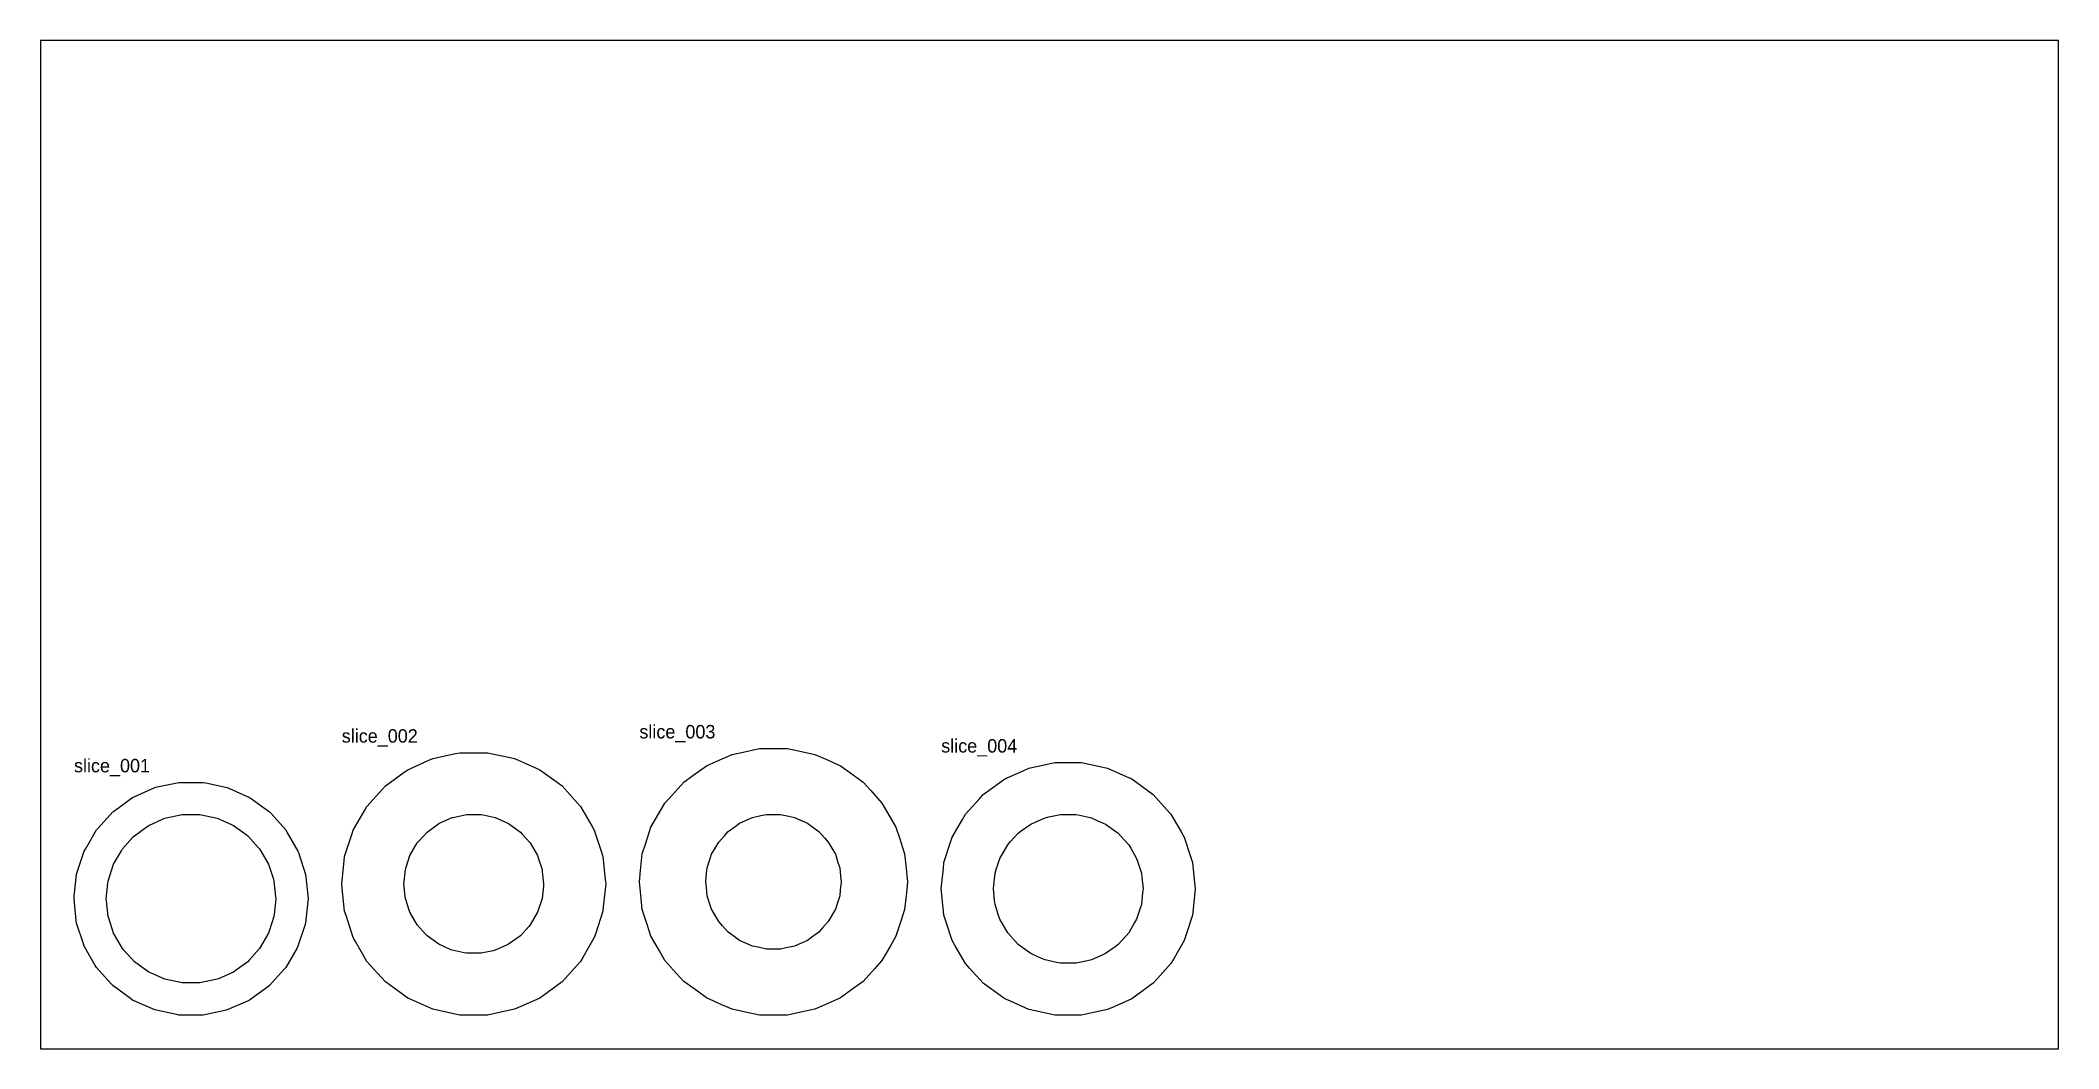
# Model space of a CAD drawing. Header units: metres. Extents: x 0 to 600, y 0 to 300.
import ezdxf

# ---------------------------------------------------------------- set-up
doc = ezdxf.new("R2010")
doc.units = ezdxf.units.M

msp = doc.modelspace()

# ---------------------------------------------------------------- linework, layer by layer
at = {"layer": 'sheet_boundary'}
for p, q in [((600, 300), (0, 300)), ((0, 300), (0, 0)), ((600, 0), (600, 300)), ((0, 0), (600, 0))]:
    msp.add_line(p, q, dxfattribs=at)
at = {"layer": 'slice_001'}
for p, q in [((34.759295, 77.854873), (41.161002, 79.215596)), ((41.161002, 79.215596), (48.435854, 79.215596)), ((48.435854, 79.215596), (49.150027, 79.063794)), ((49.150027, 79.063794), (55.551734, 77.703071)), ((22.104421, 70.897228), (27.399214, 74.74412)), ((27.399214, 74.74412), (28.066219, 75.04109)), ((28.066219, 75.04109), (34.045123, 77.703071)), ((34.045123, 77.703071), (34.759295, 77.854873)), ((55.551734, 77.703071), (56.218739, 77.406101)), ((56.218739, 77.406101), (62.197642, 74.74412)), ((62.197642, 74.74412), (62.788328, 74.314961)), ((62.788328, 74.314961), (68.083121, 70.46807)), ((17.134459, 65.604391), (21.513735, 70.46807)), ((21.513735, 70.46807), (22.104421, 70.897228)), ((27.935285, 63.336216), (31.71728, 66.083996)), ((31.71728, 66.083996), (32.197642, 66.432999)), ((32.197642, 66.432999), (36.468288, 68.334413)), ((36.468288, 68.334413), (37.010714, 68.575917)), ((37.010714, 68.575917), (42.164147, 69.671312)), ((42.164147, 69.671312), (47.43271, 69.671312)), ((47.43271, 69.671312), (52.586142, 68.575917)), ((52.586142, 68.575917), (56.856788, 66.674503)), ((56.856788, 66.674503), (57.399214, 66.432999)), ((57.399214, 66.432999), (61.18121, 63.685219)), ((68.083121, 70.46807), (68.571672, 69.925479)), ((68.571672, 69.925479), (72.950949, 65.0618)), ((13.373547, 59.393903), (16.645908, 65.0618)), ((16.645908, 65.0618), (17.134459, 65.604391)), ((24.409928, 59.420911), (27.537982, 62.894966)), ((27.537982, 62.894966), (27.935285, 63.336216)), ((61.18121, 63.685219), (61.661572, 63.336216)), ((61.661572, 63.336216), (64.789626, 59.86216)), ((72.950949, 65.0618), (73.316013, 64.429491)), ((73.316013, 64.429491), (76.588374, 58.761594)), ((10.986053, 52.537191), (13.008483, 58.761594)), ((13.008483, 58.761594), (13.373547, 59.393903)), ((20.147572, 49.847499), (21.592165, 54.293501)), ((21.592165, 54.293501), (21.775647, 54.858201)), ((21.775647, 54.858201), (24.113048, 58.906699)), ((24.113048, 58.906699), (24.409928, 59.420911)), ((64.789626, 59.86216), (65.186929, 59.420911)), ((65.186929, 59.420911), (67.52433, 55.372412)), ((67.52433, 55.372412), (67.82121, 54.858201)), ((67.82121, 54.858201), (69.265803, 50.412198)), ((76.588374, 58.761594), (76.813996, 58.067201)), ((76.813996, 58.067201), (78.836426, 51.842798)), ((10.076319, 45.333926), (10.760431, 51.842798)), ((10.760431, 51.842798), (10.986053, 52.537191)), ((19.596856, 44.607798), (20.085507, 49.256992)), ((20.085507, 49.256992), (20.147572, 49.847499)), ((69.265803, 50.412198), (69.449285, 49.847499)), ((69.449285, 49.847499), (69.937935, 45.198305)), ((78.836426, 51.842798), (78.912745, 51.11667)), ((78.912745, 51.11667), (79.596857, 44.607798)), ((10, 44.607798), (10.076319, 45.333926)), ((10.684111, 38.098926), (10, 44.607798)), ((19.658921, 44.017291), (19.596856, 44.607798)), ((20.147572, 39.368097), (19.658921, 44.017291)), ((70, 44.607798), (69.51135, 39.958604)), ((69.937935, 45.198305), (70, 44.607798)), ((79.520537, 43.88167), (78.836426, 37.372798)), ((79.596857, 44.607798), (79.520537, 43.88167)), ((10.760431, 37.372798), (10.684111, 38.098926)), ((12.782861, 31.148395), (10.760431, 37.372798)), ((20.331053, 38.803397), (20.147572, 39.368097)), ((21.775647, 34.357395), (20.331053, 38.803397)), ((69.449285, 39.368097), (68.004692, 34.922094)), ((69.51135, 39.958604), (69.449285, 39.368097)), ((78.610804, 36.678405), (76.588374, 30.454002)), ((78.836426, 37.372798), (78.610804, 36.678405)), ((13.008483, 30.454002), (12.782861, 31.148395)), ((16.280844, 24.786105), (13.008483, 30.454002)), ((22.072527, 33.843184), (21.775647, 34.357395)), ((24.409928, 29.794685), (22.072527, 33.843184)), ((65.483809, 30.308896), (65.186929, 29.794685)), ((67.82121, 34.357395), (65.483809, 30.308896)), ((68.004692, 34.922094), (67.82121, 34.357395)), ((76.588374, 30.454002), (76.22331, 29.821693)), ((16.645908, 24.153796), (16.280844, 24.786105)), ((21.025184, 19.290117), (16.645908, 24.153796)), ((24.80723, 29.353436), (24.409928, 29.794685)), ((27.935285, 25.87938), (24.80723, 29.353436)), ((28.415646, 25.530377), (27.935285, 25.87938)), ((32.197642, 22.782597), (28.415646, 25.530377)), ((61.661572, 25.87938), (57.879576, 23.1316)), ((62.058875, 26.320629), (61.661572, 25.87938)), ((65.186929, 29.794685), (62.058875, 26.320629)), ((72.950949, 24.153796), (72.462398, 23.611205)), ((76.22331, 29.821693), (72.950949, 24.153796)), ((21.513735, 18.747526), (21.025184, 19.290117)), ((26.808528, 14.900634), (21.513735, 18.747526)), ((32.740069, 22.541093), (32.197642, 22.782597)), ((37.010714, 20.639679), (32.740069, 22.541093)), ((42.164147, 19.544284), (37.010714, 20.639679)), ((47.43271, 19.544284), (42.164147, 19.544284)), ((52.586142, 20.639679), (47.43271, 19.544284)), ((53.128569, 20.881183), (52.586142, 20.639679)), ((57.399214, 22.782597), (53.128569, 20.881183)), ((57.879576, 23.1316), (57.399214, 22.782597)), ((67.492436, 18.318368), (62.197642, 14.471476)), ((68.083121, 18.747526), (67.492436, 18.318368)), ((72.462398, 23.611205), (68.083121, 18.747526)), ((27.399214, 14.471476), (26.808528, 14.900634)), ((33.378118, 11.809495), (27.399214, 14.471476)), ((61.530637, 14.174506), (55.551734, 11.512525)), ((62.197642, 14.471476), (61.530637, 14.174506)), ((34.045123, 11.512525), (33.378118, 11.809495)), ((40.446829, 10.151802), (34.045123, 11.512525)), ((41.161002, 10), (40.446829, 10.151802)), ((48.435854, 10), (41.161002, 10)), ((54.837561, 11.360723), (48.435854, 10)), ((55.551734, 11.512525), (54.837561, 11.360723))]:
    msp.add_line(p, q, dxfattribs=at)
at = {"layer": 'slice_002'}
for p, q in [((109.216144, 83.005223), (115.49731, 85.801775)), ((115.49731, 85.801775), (116.710045, 86.34172)), ((116.710045, 86.34172), (123.435389, 87.771236)), ((123.435389, 87.771236), (124.733883, 88.04724)), ((124.733883, 88.04724), (132.936979, 88.04724)), ((132.936979, 88.04724), (139.662322, 86.617723)), ((139.662322, 86.617723), (140.960816, 86.34172)), ((140.960816, 86.34172), (147.241983, 83.545167)), ((101.691426, 77.197036), (102.5797, 78.183563)), ((102.5797, 78.183563), (108.142171, 82.224936)), ((108.142171, 82.224936), (109.216144, 83.005223)), ((147.241983, 83.545167), (148.454718, 83.005223)), ((148.454718, 83.005223), (154.017189, 78.96385)), ((154.017189, 78.96385), (155.091162, 78.183563)), ((155.091162, 78.183563), (159.69183, 73.074002)), ((96.427007, 70.937822), (97.090759, 72.087474)), ((97.090759, 72.087474), (101.691426, 77.197036)), ((159.69183, 73.074002), (160.580103, 72.087474)), ((160.580103, 72.087474), (164.017901, 66.133038)), ((92.98921, 64.983386), (96.427007, 70.937822)), ((114.943324, 64.452367), (118.454717, 67.003544)), ((118.454717, 67.003544), (119.071077, 67.277965)), ((119.071077, 67.277965), (122.419797, 68.768911)), ((122.419797, 68.768911), (123.079743, 68.909187)), ((123.079743, 68.909187), (126.665271, 69.671314)), ((126.665271, 69.671314), (131.005591, 69.671314)), ((131.005591, 69.671314), (131.665537, 69.531038)), ((131.665537, 69.531038), (135.251065, 68.768911)), ((135.251065, 68.768911), (135.867425, 68.49449)), ((135.867425, 68.49449), (139.216145, 67.003544)), ((139.216145, 67.003544), (142.727537, 64.452367)), ((164.017901, 66.133038), (164.681652, 64.983386)), ((90.454315, 57.181778), (92.578988, 63.720855)), ((92.578988, 63.720855), (92.98921, 64.983386)), ((109.868924, 57.468053), (112.039083, 61.226881)), ((112.039083, 61.226881), (112.490539, 61.728273)), ((112.490539, 61.728273), (114.943324, 64.452367)), ((142.727537, 64.452367), (143.178993, 63.950974)), ((143.178993, 63.950974), (145.631778, 61.226881)), ((145.631778, 61.226881), (147.801938, 57.468053)), ((164.681652, 64.983386), (166.806325, 58.444309)), ((89.596857, 49.02362), (90.315553, 55.861547)), ((90.315553, 55.861547), (90.454315, 57.181778)), ((108.736181, 53.981832), (109.868924, 57.468053)), ((147.801938, 57.468053), (148.010429, 56.826385)), ((148.010429, 56.826385), (149.143171, 53.340164)), ((166.806325, 58.444309), (167.216547, 57.181778)), ((167.216547, 57.181778), (167.935243, 50.343852)), ((89.735618, 47.703389), (89.596857, 49.02362)), ((108.074004, 49.02362), (108.144528, 49.694614)), ((108.457166, 45.378071), (108.074004, 49.02362)), ((108.144528, 49.694614), (108.527691, 53.340164)), ((108.527691, 53.340164), (108.736181, 53.981832)), ((149.143171, 53.340164), (149.213696, 52.66917)), ((149.526334, 48.352626), (149.143171, 44.707077)), ((149.213696, 52.66917), (149.596858, 49.02362)), ((149.596858, 49.02362), (149.526334, 48.352626)), ((168.074005, 49.02362), (167.355309, 42.185693)), ((167.935243, 50.343852), (168.074005, 49.02362)), ((90.454315, 40.865462), (89.735618, 47.703389)), ((108.527691, 44.707077), (108.457166, 45.378071)), ((109.660433, 41.220856), (108.527691, 44.707077)), ((148.93468, 44.065408), (147.801938, 40.579187)), ((149.143171, 44.707077), (148.93468, 44.065408)), ((167.355309, 42.185693), (167.216547, 40.865462)), ((90.864536, 39.602931), (90.454315, 40.865462)), ((92.98921, 33.063854), (90.864536, 39.602931)), ((109.868924, 40.579187), (109.660433, 41.220856)), ((112.039083, 36.82036), (109.868924, 40.579187)), ((114.491869, 34.096266), (112.039083, 36.82036)), ((145.180323, 36.318967), (142.727537, 33.594873)), ((145.631778, 36.82036), (145.180323, 36.318967)), ((147.801938, 40.579187), (145.631778, 36.82036)), ((167.216547, 40.865462), (165.091873, 34.326385)), ((93.652961, 31.914202), (92.98921, 33.063854)), ((97.090759, 25.959766), (93.652961, 31.914202)), ((114.943324, 33.594873), (114.491869, 34.096266)), ((118.454717, 31.043696), (114.943324, 33.594873)), ((121.803437, 29.55275), (118.454717, 31.043696)), ((138.599784, 30.769275), (135.251065, 29.278329)), ((139.216145, 31.043696), (138.599784, 30.769275)), ((142.727537, 33.594873), (139.216145, 31.043696)), ((164.681652, 33.063854), (161.243855, 27.109418)), ((165.091873, 34.326385), (164.681652, 33.063854)), ((97.979032, 24.973238), (97.090759, 25.959766)), ((102.5797, 19.863677), (97.979032, 24.973238)), ((122.419797, 29.278329), (121.803437, 29.55275)), ((126.005324, 28.516202), (122.419797, 29.278329)), ((126.665271, 28.375926), (126.005324, 28.516202)), ((131.005591, 28.375926), (126.665271, 28.375926)), ((134.591118, 29.138053), (131.005591, 28.375926)), ((135.251065, 29.278329), (134.591118, 29.138053)), ((160.580103, 25.959766), (155.979435, 20.850204)), ((161.243855, 27.109418), (160.580103, 25.959766)), ((103.653673, 19.08339), (102.5797, 19.863677)), ((109.216144, 15.042018), (103.653673, 19.08339)), ((155.091162, 19.863677), (149.528691, 15.822304)), ((155.979435, 20.850204), (155.091162, 19.863677)), ((110.428879, 14.502073), (109.216144, 15.042018)), ((116.710045, 11.705521), (110.428879, 14.502073)), ((142.173551, 12.245465), (140.960816, 11.705521)), ((148.454718, 15.042018), (142.173551, 12.245465)), ((149.528691, 15.822304), (148.454718, 15.042018)), ((118.00854, 11.429517), (116.710045, 11.705521)), ((124.733883, 10), (118.00854, 11.429517)), ((132.936979, 10), (124.733883, 10)), ((134.235473, 10.276004), (132.936979, 10)), ((140.960816, 11.705521), (134.235473, 10.276004))]:
    msp.add_line(p, q, dxfattribs=at)
at = {"layer": 'slice_003'}
for p, q in [((193.963168, 81.238483), (198.008315, 84.177453)), ((198.008315, 84.177453), (201.054747, 85.53381)), ((201.054747, 85.53381), (205.622544, 87.567525)), ((205.622544, 87.567525), (208.884407, 88.260856)), ((208.884407, 88.260856), (213.775219, 89.300431)), ((213.775219, 89.300431), (222.11003, 89.300431)), ((222.11003, 89.300431), (225.371893, 88.6071)), ((225.371893, 88.6071), (230.262705, 87.567525)), ((230.262705, 87.567525), (233.309138, 86.211167)), ((233.309138, 86.211167), (237.876934, 84.177453)), ((237.876934, 84.177453), (240.574792, 82.217344)), ((187.919606, 75.562594), (191.265311, 79.278374)), ((191.265311, 79.278374), (193.963168, 81.238483)), ((240.574792, 82.217344), (244.619938, 79.278374)), ((244.619938, 79.278374), (246.851312, 76.800183)), ((183.188196, 68.754209), (185.688233, 73.084402)), ((185.688233, 73.084402), (187.919606, 75.562594)), ((246.851312, 76.800183), (250.197016, 73.084402)), ((250.197016, 73.084402), (251.864383, 70.196437)), ((181.520829, 65.866244), (183.188196, 68.754209)), ((204.472101, 64.610747), (206.528005, 66.104449)), ((206.528005, 66.104449), (207.876934, 67.084503)), ((207.876934, 67.084503), (211.721686, 68.796295)), ((211.721686, 68.796295), (214.20739, 69.324649)), ((214.20739, 69.324649), (215.838322, 69.671314)), ((215.838322, 69.671314), (220.046927, 69.671314)), ((220.046927, 69.671314), (222.532631, 69.142961)), ((222.532631, 69.142961), (224.163563, 68.796295)), ((224.163563, 68.796295), (228.008315, 67.084503)), ((228.008315, 67.084503), (230.064218, 65.590801)), ((251.864383, 70.196437), (254.36442, 65.866244)), ((178.94523, 57.939368), (179.97572, 61.11089)), ((179.97572, 61.11089), (181.520829, 65.866244)), ((199.551693, 57.838386), (201.655995, 61.483144)), ((201.655995, 61.483144), (203.356415, 63.371651)), ((203.356415, 63.371651), (204.472101, 64.610747)), ((230.064218, 65.590801), (231.413147, 64.610747)), ((231.413147, 64.610747), (233.113567, 62.72224)), ((233.113567, 62.72224), (234.229253, 61.483144)), ((234.229253, 61.483144), (236.333555, 57.838386)), ((254.36442, 65.866244), (255.39491, 62.694722)), ((255.39491, 62.694722), (256.940019, 57.939368)), ((178.42258, 52.966683), (178.94523, 57.939368)), ((198.251163, 53.835765), (199.036448, 56.252625)), ((199.036448, 56.252625), (199.551693, 57.838386)), ((236.333555, 57.838386), (237.118841, 55.421526)), ((237.118841, 55.421526), (237.634086, 53.835765)), ((256.940019, 57.939368), (257.288594, 54.6229)), ((257.288594, 54.6229), (257.811243, 49.650215)), ((178.074005, 49.650215), (178.42258, 52.966683)), ((178.596655, 44.677531), (178.074005, 49.650215)), ((197.811243, 49.650215), (198.076875, 52.177531)), ((197.985531, 47.991982), (197.811243, 49.650215)), ((198.076875, 52.177531), (198.251163, 53.835765)), ((237.634086, 53.835765), (237.899718, 51.308449)), ((238.074005, 49.650215), (237.808373, 47.1229)), ((237.899718, 51.308449), (238.074005, 49.650215)), ((257.811243, 49.650215), (257.462669, 46.333748)), ((178.94523, 41.361063), (178.596655, 44.677531)), ((198.251163, 45.464666), (197.985531, 47.991982)), ((198.766408, 43.878905), (198.251163, 45.464666)), ((199.551693, 41.462045), (198.766408, 43.878905)), ((236.8488, 43.047806), (236.333555, 41.462045)), ((237.634086, 45.464666), (236.8488, 43.047806)), ((237.808373, 47.1229), (237.634086, 45.464666)), ((257.462669, 46.333748), (256.940019, 41.361063)), ((180.490338, 36.605709), (178.94523, 41.361063)), ((181.520829, 33.434187), (180.490338, 36.605709)), ((201.655995, 37.817287), (199.551693, 41.462045)), ((202.771682, 36.578191), (201.655995, 37.817287)), ((204.472101, 34.689684), (202.771682, 36.578191)), ((234.229253, 37.817287), (232.528834, 35.92878)), ((236.333555, 41.462045), (234.229253, 37.817287)), ((255.909528, 38.189541), (254.36442, 33.434187)), ((256.940019, 41.361063), (255.909528, 38.189541)), ((184.020866, 29.103994), (181.520829, 33.434187)), ((205.82103, 33.70963), (204.472101, 34.689684)), ((207.876934, 32.215928), (205.82103, 33.70963)), ((211.721686, 30.504136), (207.876934, 32.215928)), ((213.352617, 30.15747), (211.721686, 30.504136)), ((215.838322, 29.629117), (213.352617, 30.15747)), ((224.163563, 30.504136), (221.677858, 29.975782)), ((228.008315, 32.215928), (224.163563, 30.504136)), ((229.357244, 33.195982), (228.008315, 32.215928)), ((231.413147, 34.689684), (229.357244, 33.195982)), ((232.528834, 35.92878), (231.413147, 34.689684)), ((252.697053, 30.546221), (250.197016, 26.216029)), ((254.36442, 33.434187), (252.697053, 30.546221)), ((185.688233, 26.216029), (184.020866, 29.103994)), ((189.033937, 22.500248), (185.688233, 26.216029)), ((220.046927, 29.629117), (215.838322, 29.629117)), ((221.677858, 29.975782), (220.046927, 29.629117)), ((250.197016, 26.216029), (247.965642, 23.737837)), ((191.265311, 20.022056), (189.033937, 22.500248)), ((195.310457, 17.083087), (191.265311, 20.022056)), ((241.92208, 18.061948), (237.876934, 15.122978)), ((244.619938, 20.022056), (241.92208, 18.061948)), ((247.965642, 23.737837), (244.619938, 20.022056)), ((198.008315, 15.122978), (195.310457, 17.083087)), ((202.576111, 13.089264), (198.008315, 15.122978)), ((205.622544, 11.732906), (202.576111, 13.089264)), ((234.830501, 13.766621), (230.262705, 11.732906)), ((237.876934, 15.122978), (234.830501, 13.766621)), ((210.513355, 10.693331), (205.622544, 11.732906)), ((213.775219, 10), (210.513355, 10.693331)), ((222.11003, 10), (213.775219, 10)), ((227.000842, 11.039575), (222.11003, 10)), ((230.262705, 11.732906), (227.000842, 11.039575))]:
    msp.add_line(p, q, dxfattribs=at)
at = {"layer": 'slice_004'}
for p, q in [((293.899369, 83.45548), (299.822598, 84.714502)), ((299.822598, 84.714502), (301.619851, 85.096521)), ((301.619851, 85.096521), (309.512813, 85.096521)), ((309.512813, 85.096521), (315.436042, 83.837498)), ((280.303248, 75.605758), (285.202296, 79.165124)), ((285.202296, 79.165124), (286.688788, 80.245123)), ((286.688788, 80.245123), (292.220816, 82.70814)), ((292.220816, 82.70814), (293.899369, 83.45548)), ((315.436042, 83.837498), (317.233295, 83.45548)), ((317.233295, 83.45548), (322.765323, 80.992463)), ((322.765323, 80.992463), (324.443876, 80.245123)), ((324.443876, 80.245123), (329.342925, 76.685757)), ((275.021825, 69.740143), (279.073784, 74.2403)), ((279.073784, 74.2403), (280.303248, 75.605758)), ((329.342925, 76.685757), (330.829416, 75.605758)), ((330.829416, 75.605758), (334.881376, 71.105601)), ((271.075345, 62.904638), (274.103122, 68.148904)), ((274.103122, 68.148904), (275.021825, 69.740143)), ((291.625895, 64.765538), (294.443875, 66.812921)), ((294.443875, 66.812921), (295.510201, 67.287679)), ((295.510201, 67.287679), (298.692276, 68.70443)), ((298.692276, 68.70443), (299.834007, 68.947112)), ((299.834007, 68.947112), (303.241105, 69.671314)), ((303.241105, 69.671314), (307.891559, 69.671314)), ((307.891559, 69.671314), (309.03329, 69.428631)), ((309.03329, 69.428631), (312.440388, 68.70443)), ((312.440388, 68.70443), (313.506714, 68.229671)), ((313.506714, 68.229671), (316.688789, 66.812921)), ((316.688789, 66.812921), (317.633104, 66.126835)), ((317.633104, 66.126835), (320.451084, 64.079453)), ((334.881376, 71.105601), (336.110839, 69.740143)), ((336.110839, 69.740143), (339.138616, 64.495877)), ((268.636285, 55.397984), (270.507556, 61.157162)), ((270.507556, 61.157162), (271.075345, 62.904638)), ((285.828212, 57.60694), (287.569818, 60.623492)), ((287.569818, 60.623492), (288.350854, 61.490919)), ((288.350854, 61.490919), (290.68158, 64.079453)), ((290.68158, 64.079453), (291.625895, 64.765538)), ((320.451084, 64.079453), (321.232119, 63.212025)), ((321.232119, 63.212025), (323.562846, 60.623492)), ((323.562846, 60.623492), (324.146465, 59.612634)), ((339.138616, 64.495877), (340.057319, 62.904638)), ((340.057319, 62.904638), (341.928591, 57.14546)), ((268.444223, 53.570645), (268.636285, 55.397984)), ((284.16822, 53.283348), (285.244593, 56.596082)), ((285.244593, 56.596082), (285.828212, 57.60694)), ((324.146465, 59.612634), (325.888071, 56.596082)), ((325.888071, 56.596082), (326.248767, 55.485972)), ((326.248767, 55.485972), (327.32514, 52.173238)), ((341.928591, 57.14546), (342.496379, 55.397984)), ((342.496379, 55.397984), (343.129359, 49.375599)), ((267.811243, 47.54826), (268.444223, 53.570645)), ((283.321419, 47.54826), (283.443428, 48.709104)), ((283.443428, 48.709104), (283.807524, 52.173238)), ((283.807524, 52.173238), (284.16822, 53.283348)), ((327.32514, 52.173238), (327.44715, 51.012394)), ((327.44715, 51.012394), (327.811245, 47.54826)), ((343.129359, 49.375599), (343.32142, 47.54826)), ((268.003305, 45.720921), (267.811243, 47.54826)), ((268.636285, 39.698536), (268.003305, 45.720921)), ((283.685514, 44.084127), (283.321419, 47.54826)), ((283.807524, 42.923283), (283.685514, 44.084127)), ((284.883897, 39.610549), (283.807524, 42.923283)), ((327.32514, 42.923283), (326.964444, 41.813173)), ((327.689236, 46.387416), (327.32514, 42.923283)), ((327.811245, 47.54826), (327.689236, 46.387416)), ((343.32142, 47.54826), (342.688441, 41.525876)), ((269.204073, 37.951061), (268.636285, 39.698536)), ((271.075345, 32.191883), (269.204073, 37.951061)), ((285.244593, 38.500439), (284.883897, 39.610549)), ((286.986199, 35.483887), (285.244593, 38.500439)), ((325.304452, 37.489581), (323.562846, 34.473029)), ((325.888071, 38.500439), (325.304452, 37.489581)), ((326.964444, 41.813173), (325.888071, 38.500439)), ((342.496379, 39.698536), (340.625108, 33.939358)), ((342.688441, 41.525876), (342.496379, 39.698536)), ((271.994048, 30.600644), (271.075345, 32.191883)), ((275.021825, 25.356377), (271.994048, 30.600644)), ((287.569818, 34.473029), (286.986199, 35.483887)), ((289.900545, 31.884495), (287.569818, 34.473029)), ((290.68158, 31.017068), (289.900545, 31.884495)), ((293.49956, 28.969685), (290.68158, 31.017068)), ((319.506768, 30.330983), (316.688789, 28.2836)), ((320.451084, 31.017068), (319.506768, 30.330983)), ((322.78181, 33.605601), (320.451084, 31.017068)), ((323.562846, 34.473029), (322.78181, 33.605601)), ((340.057319, 32.191883), (337.029542, 26.947617)), ((340.625108, 33.939358), (340.057319, 32.191883)), ((276.251288, 23.99092), (275.021825, 25.356377)), ((294.443875, 28.2836), (293.49956, 28.969685)), ((297.62595, 26.86685), (294.443875, 28.2836)), ((298.692276, 26.392091), (297.62595, 26.86685)), ((302.099374, 25.667889), (298.692276, 26.392091)), ((303.241105, 25.425206), (302.099374, 25.667889)), ((307.891559, 25.425206), (303.241105, 25.425206)), ((311.298657, 26.149408), (307.891559, 25.425206)), ((312.440388, 26.392091), (311.298657, 26.149408)), ((315.622463, 27.808841), (312.440388, 26.392091)), ((316.688789, 28.2836), (315.622463, 27.808841)), ((336.110839, 25.356377), (332.05888, 20.856221)), ((337.029542, 26.947617), (336.110839, 25.356377)), ((280.303248, 19.490763), (276.251288, 23.99092)), ((281.789739, 18.410764), (280.303248, 19.490763)), ((286.688788, 14.851398), (281.789739, 18.410764)), ((330.829416, 19.490763), (325.930368, 15.931397)), ((332.05888, 20.856221), (330.829416, 19.490763)), ((288.367341, 14.104058), (286.688788, 14.851398)), ((293.899369, 11.641041), (288.367341, 14.104058)), ((318.911848, 12.38838), (317.233295, 11.641041)), ((324.443876, 14.851398), (318.911848, 12.38838)), ((325.930368, 15.931397), (324.443876, 14.851398)), ((295.696622, 11.259023), (293.899369, 11.641041)), ((301.619851, 10), (295.696622, 11.259023)), ((309.512813, 10), (301.619851, 10)), ((311.310066, 10.382018), (309.512813, 10)), ((317.233295, 11.641041), (311.310066, 10.382018))]:
    msp.add_line(p, q, dxfattribs=at)

# ---------------------------------------------------------------- texts
at = {"layer": 'slice_001'}
msp.add_text('slice_001', height=4, dxfattribs=at).set_placement((10, 82.215596))
at = {"layer": 'slice_002'}
msp.add_text('slice_002', height=4, dxfattribs=at).set_placement((89.596857, 91.04724))
at = {"layer": 'slice_003'}
msp.add_text('slice_003', height=4, dxfattribs=at).set_placement((178.074005, 92.300431))
at = {"layer": 'slice_004'}
msp.add_text('slice_004', height=4, dxfattribs=at).set_placement((267.811243, 88.096521))

doc.saveas('drawing.dxf')
